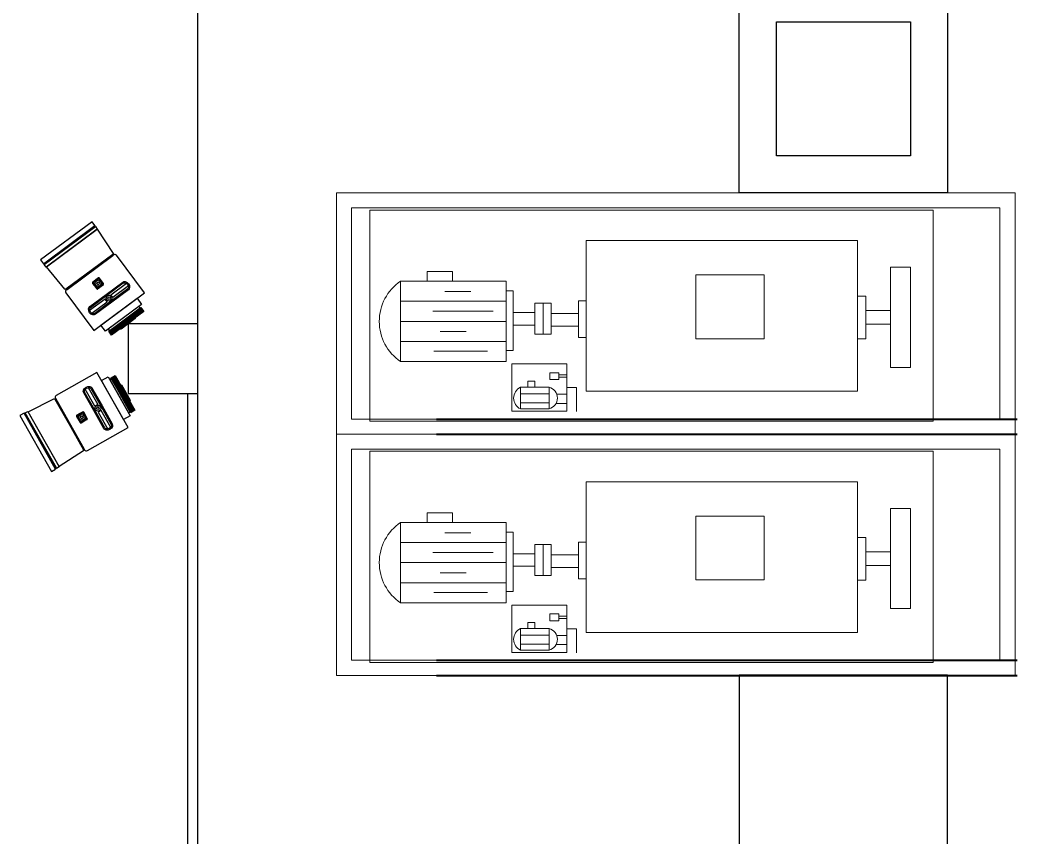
# Model space of a CAD drawing. Header units: millimetres. Extents: x -283029 to -254660, y -24907 to 10674.
# Drawn here: x -279103.6 to -278701.8, y -18194.4 to -17864.9 of the extents above; entities that cross this region are included whole.
import ezdxf

# ---------------------------------------------------------------- set-up
doc = ezdxf.new("R2010")
doc.units = ezdxf.units.MM
doc.header["$LTSCALE"] = 100
doc.linetypes.add('HIDDEN', pattern=[0.375, 0.25, -0.125])
for name, color, linetype, lineweight in [('machine layout', 21, 'Continuous', 20), ('RACK', 211, 'Continuous', 9), ('WAL', 52, 'Continuous', 40)]:
    doc.layers.add(name, color=color, linetype=linetype, lineweight=lineweight)

# ---------------------------------------------------------------- blocks, each defined once
blk = doc.blocks.new('mixer top view')
at = {"layer": 'machine layout'}
for p, q in [((6.85, 256.63), (6.85, 32.63)), ((90.85, 256.63), (6.85, 256.63)), ((90.85, 32.63), (90.85, 256.63)), ((35.15, 244.44), (67.15, 244.44)), ((35.15, 244.44), (35.15, 202.44)), ((43.15, 202.44), (43.15, 244.44)), ((51.15, 202.44), (51.15, 244.44)), ((59.15, 202.44), (59.15, 244.44)), ((67.15, 202.44), (67.15, 244.44)), ((31.27, 233.81), (31.27, 223.79)), ((35.15, 233.81), (31.27, 233.81)), ((47.09, 207.58), (47.09, 231.6)), ((63.01, 209.82), (63.01, 231.15)), ((39.24, 216.56), (39.24, 226.88)), ((55.16, 218.35), (55.16, 228.68)), ((31.27, 223.79), (35.15, 223.79)), ((35.15, 202.44), (67.15, 202.44)), ((39.01, 202.44), (39.01, 199.63)), ((62.68, 199.63), (62.68, 202.44)), ((39.01, 199.63), (62.68, 199.63)), ((47.58, 190.97), (47.58, 199.63)), ((52.59, 190.97), (52.59, 199.63)), ((77.38, 196.77), (85.96, 196.77)), ((77.38, 185.33), (77.38, 196.77)), ((79.97, 185.33), (79.97, 196.77)), ((83.57, 185.33), (83.57, 196.77)), ((85.96, 185.33), (85.96, 196.77)), ((75, 193.84), (77.38, 193.84)), ((75, 191.05), (75, 193.84)), ((77.38, 191.05), (75, 191.05)), ((56.23, 187.78), (43.94, 187.78)), ((48.04, 173.65), (48.04, 184.59)), ((53.04, 173.65), (53.04, 184.59)), ((77.38, 185.33), (85.96, 185.33)), ((83.78, 182.6), (83.78, 178.34)), ((72.43, 181.5), (72.43, 178.34)), ((73.38, 181.5), (73.38, 178.34)), ((80.13, 182.35), (80.13, 178.34)), ((77.48, 178.34), (77.48, 174.4)), ((78.93, 170.65), (18.93, 170.65)), ((18.93, 170.65), (18.93, 62.65)), ((43.03, 173.65), (57.59, 173.65)), ((43.03, 170.65), (43.03, 173.65)), ((57.59, 173.65), (57.59, 170.65)), ((77.48, 174.4), (86.99, 174.4)), ((78.93, 62.65), (78.93, 170.65)), ((18.93, 62.65), (78.93, 62.65)), ((41.11, 62.65), (41.11, 59.38)), ((58.1, 59.38), (58.1, 62.65)), ((41.11, 59.38), (58.1, 59.38)), ((46.8, 59.38), (46.8, 49.5)), ((52.23, 59.38), (52.23, 49.5)), ((6.85, 32.63), (90.85, 32.63))]:
    blk.add_line(p, q, dxfattribs=at)
for points in [[(86.88, 178.34), (86.88, 200.2), (68.08, 200.2), (68.08, 178.34)], [(56.23, 184.59), (56.23, 190.97), (43.94, 190.97), (43.94, 184.59)], [(74.33, 181.5), (74.33, 185.09), (71.56, 185.09), (71.56, 181.5)], [(32.6, 99.86), (32.6, 126.94), (58.03, 126.94), (58.03, 99.86)], [(69.45, 41.65), (69.45, 49.5), (29.58, 49.5), (29.58, 41.65)]]:
    blk.add_lwpolyline(points, close=True, dxfattribs=at)
for centre, radius, start, end in [((51.15, 233.61), 19.32, 34.0917, 145.9083), ((81.67, 194.71), 4.76, 25.6924, 154.3076), ((81.67, 186.52), 4.45, 195.4471, 344.5529)]:
    blk.add_arc(centre, radius, start, end, dxfattribs=at)
at = {"layer": 'RACK', "color": 13, "lineweight": 15}
blk.add_lwpolyline([(0, 270), (0, 0), (96, 0), (96, 270)], close=True, dxfattribs=at)
blk.add_lwpolyline([(6, 264), (6, 6), (90, 6), (90, 264), (6, 264)], dxfattribs=at)
at = {"layer": 'WAL', "linetype": 'HIDDEN', "ltscale": 20}
for p, q in [((90, 230.19), (90, -0.81)), ((96, 230.19), (96, -0.81))]:
    blk.add_line(p, q, dxfattribs=at)
blk = doc.blocks.new('ccyv')
at = {"color": 6}
for p, q in [((-151.8, 392.6), (-185.2, 392)), ((-140.2, 392), (-185.2, 391.2)), ((-140.2, 391.2), (-185.2, 390.4)), ((-140.2, 390.3), (-185.2, 389.5)), ((-140.2, 389.5), (-185.2, 388.7)), ((-140.2, 388.7), (-185.2, 387.9)), ((-140.2, 387.8), (-185.2, 387)), ((-166.6, 339), (-167.6, 339.5)), ((-166.6, 332.5), (-167.6, 332)), ((-166.2, 339.4), (-166.7, 340.5)), ((-166.2, 332), (-166.7, 331)), ((-159.2, 339.4), (-158.6, 340.5)), ((-159.2, 332), (-158.6, 331)), ((-158.7, 339), (-157.7, 339.5)), ((-158.7, 332.5), (-157.7, 332))]:
    blk.add_line(p, q, dxfattribs=at)
for points in [[(-185.6, 387), (-185.6, 392.6), (-139.8, 392.6), (-139.8, 387)], [(-173.5, 392.6), (-172.8, 393.5), (-152.7, 393.5), (-151.8, 392.6)], [(-188.4, 376.1), (-188.4, 384.8), (-136.9, 384.8), (-136.9, 376.1)], [(-140.7, 384.8), (-140.7, 387), (-184.6, 387), (-184.6, 384.8)], [(-195.3, 320.2), (-195.8, 319.3), (-129.5, 319.3), (-130, 320.2)], [(-199.1, 285.3), (-126.2, 285.3), (-126, 281.7), (-199.3, 281.7)], [(-126, 280.5), (-199.3, 280.5), (-198.1, 281.7), (-127.2, 281.7)], [(-199.3, 275), (-126, 275), (-126, 280.5), (-199.3, 280.5)]]:
    blk.add_lwpolyline(points, close=True, dxfattribs=at)
for points in [[(-198.9, 376.1), (-198.9, 322.5, 0.414214), (-196.6, 320.2), (-128.8, 320.2, 0.414214), (-126.5, 322.5), (-126.5, 376.1)], [(-162.7, 362.3), (-139.2, 362.3, -0.223517), (-136.4, 361, -0.360044), (-136.4, 352.7, -0.223517), (-139.2, 351.4), (-162.7, 351.4), (-186.2, 351.4, -0.223517), (-188.9, 352.7, -0.360044), (-188.9, 361, -0.223517), (-186.2, 362.3)], [(-162.7, 352.6), (-186.2, 352.6, -0.223517), (-187.9, 353.5, -0.360044), (-187.9, 360.2, -0.223517), (-186.2, 361), (-162.7, 361), (-139.2, 361, -0.223517), (-137.4, 360.2, -0.360044), (-137.4, 353.5, -0.223517), (-139.2, 352.6)], [(-167.6, 335.7), (-167.6, 332, 0.414214), (-166.7, 331), (-158.6, 331, 0.414214), (-157.7, 332), (-157.7, 335.7), (-157.7, 339.5, 0.414214), (-158.6, 340.5), (-166.7, 340.5, 0.414214), (-167.6, 339.5)], [(-166.6, 335.7), (-166.6, 339, -0.414214), (-166.2, 339.4), (-159.2, 339.4, -0.414214), (-158.7, 339), (-158.7, 335.7), (-158.7, 332.5, -0.414214), (-159.2, 332), (-166.2, 332, -0.414214), (-166.6, 332.5)], [(-198.7, 285.3), (-197, 318.4, -0.39915), (-196.1, 319.3), (-129.2, 319.3, -0.39915), (-128.3, 318.4), (-126.6, 285.3)]]:
    blk.add_lwpolyline(points, format="xyb", close=True, dxfattribs=at)
for points in [[(-188.8, 358.8), (-166.6, 358.8), (-166.6, 354.9), (-188.8, 354.9)], [(-136.5, 358.8), (-158.5, 358.8), (-158.5, 354.9), (-136.5, 354.9)]]:
    blk.add_lwpolyline(points, dxfattribs=at)
for centre, radius in [((-162.7, 356.8), 3.29), ((-162.7, 356.8), 1.54), ((-162.7, 335.7), 3.29), ((-162.7, 335.7), 1.54)]:
    blk.add_circle(centre, radius, dxfattribs=at)

msp = doc.modelspace()

# ---------------------------------------------------------------- linework, layer by layer
at = {"color": 2}
for p, q in [((-279032, -18573.33), (-279032, -17826.71)), ((-279032, -18012.49), (-279032, -17987.49)), ((-279036, -18573.33), (-279036, -18015.49))]:
    msp.add_line(p, q, dxfattribs=at)
for points in [[(-278729.76, -17850.66), (-278729.76, -17934.66), (-278813.76, -17934.66), (-278813.76, -17850.66)], [(-278744.76, -17865.66), (-278744.76, -17919.66), (-278798.76, -17919.66), (-278798.76, -17865.66)], [(-278729.76, -18213.17), (-278729.76, -18129.17), (-278813.76, -18129.17), (-278813.76, -18213.17)]]:
    msp.add_lwpolyline(points, close=True)
at = {"color": 7}
msp.add_lwpolyline([(-279060, -18015.49), (-279032, -18015.49), (-279032, -17987.49), (-279060, -17987.49)], close=True, dxfattribs=at)
msp.add_lwpolyline([(-279060, -18015.49), (-279032, -18015.49), (-279032, -17987.49), (-279060, -17987.49)], close=True, dxfattribs=at)

# ---------------------------------------------------------------- block references
at = {"lineweight": 0, "xscale": -1.013078490086628, "yscale": 1.013078490086628, "zscale": 1.013078490086628, "rotation": 90}
for p in [(-278702.58, -17934.66), (-278702.58, -18031.92)]:
    msp.add_blockref('mixer top view', p, dxfattribs=at)
at = {"color": 3, "xscale": 0.352172715904733, "yscale": 0.352172715904733, "zscale": 0.352172715904733}
for p, rotation in [((-279188.65, -17910.41), 216.6054172046307), ((-279153.38, -18133.25), 299.4930079157215)]:
    msp.add_blockref('ccyv', p, dxfattribs=dict(at, rotation=rotation))

doc.saveas('drawing.dxf')
